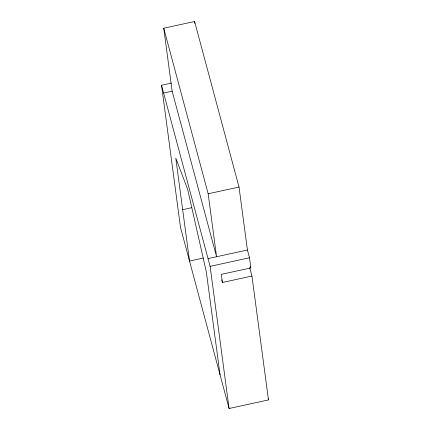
<?xml version="1.0" encoding="UTF-8"?>
<svg xmlns="http://www.w3.org/2000/svg" width="430" height="430" viewBox="0 0 430 430"><rect width="100%" height="100%" fill="white"/><g stroke="black" fill="none" stroke-linecap="round" stroke-linejoin="round"><path stroke-width="0.64" d="M163.744 28.219L208.168 193.774L216.57 256.726L172.145 91.171L163.744 28.219L194.596 21.5L239.021 187.055L247.422 250.007L249.502 257.769L250.857 267.922L221.321 274.356L222.407 282.478L251.942 276.044L249.679 267.616M251.942 276.044L268.471 399.921L229.088 408.5L180.498 227.427L161.529 85.269L171.376 83.124M163.61 93.031L172.145 91.171M208.168 193.774L239.021 187.055M182.664 209.679L191.855 207.679M203.304 258.054L189.523 261.053L175.784 158.089L187.614 189.205L206.325 271.911L220.063 374.874M208.039 258.586L247.422 250.007M229.088 408.5L210.119 266.347L249.502 257.769M250.513 266.627L250.857 267.922M268.126 398.631L268.471 399.921M221.708 279.887L222.407 282.478M161.529 85.269L210.119 266.347M194.596 21.5L194.86 23.489"/></g></svg>
